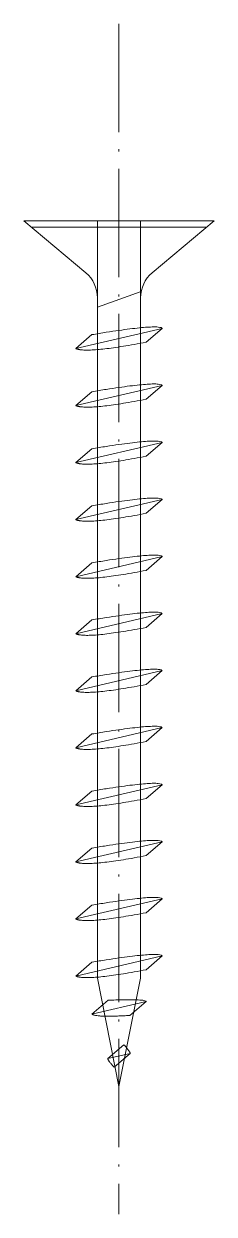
# Model space of a CAD drawing. Header units: metres. Extents: x -4.4 to 4.4, y -45.9 to 9.1.
import ezdxf

# ---------------------------------------------------------------- set-up
doc = ezdxf.new("R2010")
doc.units = ezdxf.units.M
doc.linetypes.add('MV_hartlijn_staal', pattern=[6.6, 5, -0.8, 0, -0.8])
doc.layers.add('A-DETL-GENF', color=92, linetype='Continuous', lineweight=18)

# ---------------------------------------------------------------- blocks, each defined once
blk = doc.blocks.new('28 schroeven 2D - Verzonken schroef 4_0x40mm-3245472-00_0 Basismaterialen')
at = {"layer": 'A-DETL-GENF', "linetype": 'MV_hartlijn_staal', "lineweight": 13}
blk.add_line((0, 9.102), (0, -45.898), dxfattribs=at)
at = {"layer": 'A-DETL-GENF', "lineweight": 5}
for p, q in [((-4.4, 0), (4.4, 0)), ((-1.536, -2.403), (-4.4, 0)), ((4.4, 0), (1.536, -2.403)), ((-4.042, -0.3), (4.042, -0.3)), ((-1, -3.996), (1.028, -3.262)), ((-1, -3.552), (-1, -35)), ((1, -35), (1, -3.552)), ((2, -4.969), (-2, -5.9)), ((-2, -5.9), (-1.251, -5.26)), ((1.251, -5.608), (2, -4.969)), ((2, -7.604), (-2, -8.536)), ((1.251, -8.244), (2, -7.604)), ((-2, -8.536), (-1.251, -7.896)), ((2, -10.24), (-2, -11.171)), ((1.251, -10.88), (2, -10.24)), ((-2, -11.171), (-1.251, -10.531)), ((2, -12.876), (-2, -13.807)), ((-2, -13.807), (-1.251, -13.167)), ((1.251, -13.516), (2, -12.876)), ((2, -15.512), (-2, -16.443)), ((-2, -16.443), (-1.251, -15.803)), ((1.251, -16.152), (2, -15.512)), ((2, -18.148), (-2, -19.079)), ((1.251, -18.788), (2, -18.148)), ((-2, -19.079), (-1.251, -18.439)), ((2, -20.783), (-2, -21.715)), ((1.251, -21.423), (2, -20.783)), ((-2, -21.715), (-1.251, -21.075)), ((2, -23.419), (-2, -24.351)), ((1.251, -24.059), (2, -23.419)), ((-2, -24.351), (-1.251, -23.711)), ((2, -26.055), (-2, -26.986)), ((-2, -26.986), (-1.251, -26.346)), ((1.251, -26.695), (2, -26.055)), ((2, -28.691), (-2, -29.622)), ((-2, -29.622), (-1.251, -28.982)), ((1.251, -29.331), (2, -28.691)), ((2, -31.327), (-2, -32.258)), ((1.251, -31.967), (2, -31.327)), ((-2, -32.258), (-1.251, -31.618)), ((2, -33.963), (-2, -34.894)), ((1.251, -34.603), (2, -33.963)), ((-2, -34.894), (-1.251, -34.254)), ((-1, -35), (0, -40)), ((0, -40), (1, -35)), ((-1.256, -36.656), (-0.507, -36.016)), ((1.256, -36.071), (-1.256, -36.656)), ((0.507, -36.711), (1.256, -36.071)), ((-0.52, -38.709), (0.229, -38.069)), ((0.52, -38.467), (-0.52, -38.709)), ((-0.229, -39.107), (0.52, -38.467))]:
    blk.add_line(p, q, dxfattribs=at)
at = {"layer": 'A-DETL-GENF'}
for p, q in [((-1, -3.552), (-1, 0)), ((1, -3.552), (1, 0))]:
    blk.add_line(p, q, dxfattribs=at)
at = {"layer": 'A-DETL-GENF', "lineweight": 5}
for centre, start, end in [((-2.5, -3.552), 360, 50), ((2.5, -3.552), 130, 180)]:
    blk.add_arc(centre, 1.5, start, end, dxfattribs=at)
for points in [[(-1.251, -5.26), (1.801, -4.75), (2, -4.969)], [(-2, -5.9), (-1.5, -6.14), (1.251, -5.608)], [(-1.251, -7.896), (1.801, -7.386), (2, -7.604)], [(-2, -8.536), (-1.5, -8.776), (1.251, -8.244)], [(-1.251, -10.531), (1.801, -10.022), (2, -10.24)], [(-2, -11.171), (-1.5, -11.412), (1.251, -10.88)], [(-1.251, -13.167), (1.801, -12.658), (2, -12.876)], [(-2, -13.807), (-1.5, -14.048), (1.251, -13.516)], [(-1.251, -15.803), (1.801, -15.294), (2, -15.512)], [(-2, -16.443), (-1.5, -16.684), (1.251, -16.152)], [(-1.251, -18.439), (1.801, -17.93), (2, -18.148)], [(-2, -19.079), (-1.5, -19.319), (1.251, -18.788)], [(-1.251, -21.075), (1.801, -20.565), (2, -20.783)], [(-2, -21.715), (-1.5, -21.955), (1.251, -21.423)], [(-1.251, -23.711), (1.801, -23.201), (2, -23.419)], [(-2, -24.351), (-1.5, -24.591), (1.251, -24.059)], [(-1.251, -26.346), (1.801, -25.837), (2, -26.055)], [(-2, -26.986), (-1.5, -27.227), (1.251, -26.695)], [(-1.251, -28.982), (1.801, -28.473), (2, -28.691)], [(-2, -29.622), (-1.5, -29.863), (1.251, -29.331)], [(-1.251, -31.618), (1.801, -31.109), (2, -31.327)], [(-2, -32.258), (-1.5, -32.499), (1.251, -31.967)], [(-1.251, -34.254), (1.801, -33.745), (2, -33.963)], [(-2, -34.894), (-1.5, -35.134), (1.251, -34.603)], [(-0.507, -36.016), (1.163, -35.941), (1.256, -36.071)], [(-1.256, -36.656), (-1.004, -36.818), (0.507, -36.711)], [(0.229, -38.069), (0.533, -38.425), (0.52, -38.467)], [(-0.52, -38.709), (-0.512, -38.793), (-0.229, -39.107)]]:
    blk.add_open_spline(points, degree=2, dxfattribs=at)

msp = doc.modelspace()

# ---------------------------------------------------------------- block references
msp.add_blockref('28 schroeven 2D - Verzonken schroef 4_0x40mm-3245472-00_0 Basismaterialen', (0, 0))

doc.saveas('drawing.dxf')
